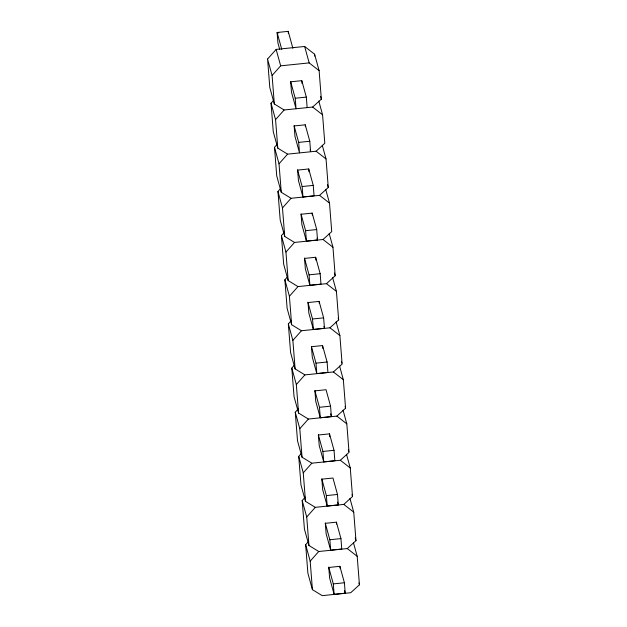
<?xml version="1.0" encoding="UTF-8"?>
<svg xmlns="http://www.w3.org/2000/svg" width="627" height="627" viewBox="0 0 627 627"><rect width="100%" height="100%" fill="white"/><g stroke="black" fill="none" stroke-linecap="round" stroke-linejoin="round"><path stroke-width="0.94" d="M267.564 59.04L276.139 49.4L304.644 46.469L314.582 54.204L319.112 70.647L321.345 99.152L312.638 107.06L284.133 109.984L274.328 103.988L269.806 87.553L267.564 59.04L272.094 75.483L274.328 103.988M272.094 75.483L280.669 65.835L309.174 62.904L319.112 70.647M318.798 101.096L322.576 114.796L324.81 143.301L316.102 151.209L287.597 154.14L277.792 148.137L273.262 131.701L271.029 103.196L273.482 100.438M277.792 148.137L275.559 119.632L284.133 109.984M322.262 145.252L326.032 158.945L328.274 187.457L319.558 195.358L291.053 198.289L281.257 192.285L276.726 175.85L274.493 147.345L276.946 144.586M281.257 192.285L279.023 163.78L287.597 154.14M325.726 189.401L329.496 203.101L331.73 231.606L323.023 239.506L294.518 242.437L284.721 236.442L280.191 220.006L277.957 191.494L280.402 188.743M284.721 236.442L282.479 207.929L291.053 198.289M329.191 233.55L332.961 247.25L335.194 275.755L326.487 283.663L297.982 286.594L288.177 280.59L283.655 264.155L281.421 235.65L284.478 232.202M288.177 280.59L285.943 252.085L294.518 242.437M332.647 277.706L336.425 291.398L338.658 319.911L329.951 327.811L301.446 330.742L291.641 324.739L287.119 308.304L284.877 279.799L287.331 277.04M291.641 324.739L289.408 296.234L297.982 286.594M336.111 321.855L339.881 335.555L342.123 364.06L333.407 371.96L304.902 374.891L295.105 368.895L290.575 352.452L288.342 323.947L291.406 320.507M295.105 368.895L292.872 340.383L301.446 330.742M339.575 366.003L343.345 379.703L345.579 408.208L336.871 416.116L308.366 419.048L298.57 413.044L294.039 396.609L291.806 368.104L294.251 365.345M298.57 413.044L296.336 384.539L304.902 374.891M343.04 410.16L346.809 423.852L349.043 452.365L340.336 460.265L311.831 463.196L302.034 457.193L297.504 440.757L295.27 412.252L298.327 408.804M302.034 457.193L299.792 428.688L308.366 419.048M346.496 454.309L350.274 468.008L352.507 496.513L343.8 504.414L315.295 507.345L305.49 501.349L300.968 484.906L298.726 456.401L301.179 453.65M305.49 501.349L303.256 472.836L311.831 463.196M349.96 498.457L353.738 512.157L355.971 540.662L347.256 548.57L318.751 551.501L308.954 545.498L304.424 529.063L302.19 500.55L305.255 497.109M308.954 545.498L306.721 516.993L315.295 507.345M353.424 542.614L357.194 556.306L359.436 584.811L350.72 592.719L322.215 595.65L312.418 589.646L307.888 573.211L305.655 544.706L308.1 541.947M312.418 589.646L310.185 561.141L318.751 551.501M292.872 48.255L288.216 31.35L277.11 32.494L277.926 42.918L279.736 49.494M307.144 107.53L306.321 97.099L301.799 80.664L290.693 81.8L295.215 98.243L296.038 108.667L291.508 92.232L290.662 81.439M295.215 98.243L306.321 97.099M310.099 149.853L310.608 151.679L309.785 141.247L305.255 124.812L294.149 125.956L298.679 142.392L299.502 152.823L294.972 136.38L294.126 125.588M298.679 142.392L309.785 141.247M308.719 168.961L297.613 170.105L302.143 186.54L302.959 196.972L314.064 195.828L313.249 185.396L308.719 168.961L308.946 171.806M302.143 186.54L313.249 185.396M312.183 213.117L301.078 214.254L305.608 230.697L306.423 241.121L317.528 239.984L316.713 229.553L312.183 213.117L312.332 215.014M305.608 230.697L316.713 229.553M315.647 257.266L304.542 258.41L309.064 274.845L309.887 285.277L320.993 284.133L320.17 273.701L315.647 257.266L315.867 260.111M309.064 274.845L320.17 273.701M319.112 301.415L308.006 302.559L312.528 318.994L313.351 329.426L324.457 328.282L323.634 317.85L319.112 301.415L319.261 303.311M312.528 318.994L323.634 317.85M322.568 345.571L311.462 346.707L315.992 363.143L316.807 373.574L327.913 372.43L327.098 362.006L322.568 345.571L322.795 348.408M315.992 363.143L327.098 362.006M330.562 406.155L326.032 389.72L314.926 390.864L319.457 407.299L330.562 406.155L331.377 416.587L320.272 417.723L315.742 401.288L314.895 390.496M329.496 433.868L318.391 435.013L322.921 451.448L323.736 461.88L334.842 460.735L334.026 450.304L329.496 433.868L329.716 436.713M322.921 451.448L334.026 450.304M337.483 494.46L332.961 478.025L321.855 479.161L326.377 495.596L337.483 494.46L338.306 504.884L327.2 506.028L322.67 489.593L321.823 478.801M336.417 522.173L325.311 523.318L329.841 539.753L330.656 550.177L341.762 549.04L340.947 538.609L336.417 522.173L336.566 524.07M329.841 539.753L340.947 538.609M339.881 566.322L328.775 567.466L333.305 583.902L334.12 594.333L345.226 593.189L344.411 582.757L339.881 566.322L340.03 568.219M333.305 583.902L344.411 582.757M278.803 32.902L277.11 32.494L281.766 49.4M312.638 107.06L322.576 114.796M316.102 151.209L326.032 158.945M319.558 195.358L329.496 203.101M323.023 239.506L332.961 247.25M326.487 283.663L336.425 291.398M329.951 327.811L339.881 335.555M333.407 371.96L343.345 379.703M336.871 416.116L346.809 423.852M340.336 460.265L350.274 468.008M343.8 504.414L353.738 512.157M347.256 548.57L357.194 556.306M320.593 96.409L321.345 99.152M304.644 46.469L309.174 62.904M327.513 184.714L328.274 187.457M276.139 49.4L280.669 65.835M334.442 273.019L335.194 275.755M317.027 238.15L317.528 239.984M338.157 318.085L338.658 319.911M302.959 196.972L298.436 180.537L297.59 169.737M271.029 103.196L275.559 119.632M341.362 361.317L341.872 363.143M306.423 241.121L301.893 224.685L301.046 213.893M323.947 326.455L324.457 328.282M274.493 147.345L279.023 163.78M345.077 406.382L345.579 408.208M309.887 285.277L305.357 268.834L304.51 258.042M277.957 191.494L282.479 207.929M348.291 449.622L348.792 451.448M313.351 329.426L308.821 312.991L307.975 302.19M330.625 413.844L331.377 416.587M281.421 235.65L285.943 252.085M352.006 494.687L352.507 496.513M316.807 373.574L312.285 357.139L311.439 346.347M284.877 279.799L289.408 296.234M355.211 537.927L355.971 540.662M337.545 502.149L338.306 504.884M288.342 323.947L292.872 340.383M358.926 582.985L359.436 584.811M323.736 461.88L319.206 445.444L318.359 434.644M291.806 368.104L296.336 384.539M295.27 412.252L299.792 428.688M344.474 590.454L345.226 593.189M330.656 550.177L326.134 533.742L325.288 522.949M298.726 456.401L303.256 472.836M334.12 594.333L329.598 577.898L328.752 567.098M302.19 500.55L306.721 516.993M305.655 544.706L310.185 561.141M314.582 54.204L314.73 56.109M301.799 80.664L302.018 83.509M305.255 124.812L305.404 126.709M319.457 407.299L320.272 417.723M326.377 495.596L327.2 506.028M288.216 31.35L288.365 33.247"/></g></svg>
